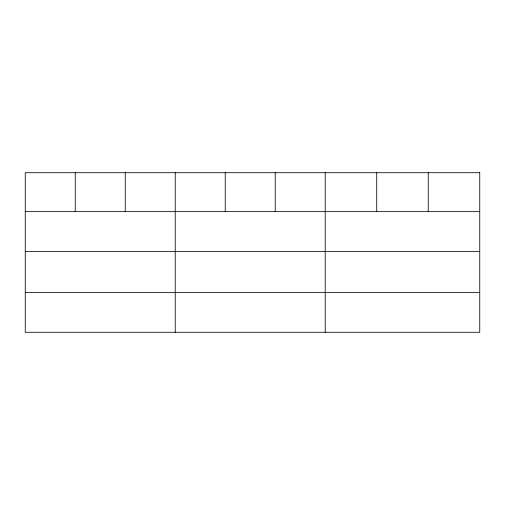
<?xml version="1.0" encoding="UTF-8"?>
<svg xmlns="http://www.w3.org/2000/svg" width="505" height="505" viewBox="0 0 505 505"><rect width="100%" height="100%" fill="white"/><g stroke="black" fill="none" stroke-linecap="round" stroke-linejoin="round"><path stroke-width="0.76" d="M25.25 211.645L479.75 211.645M25.25 251.458L479.75 251.458M25.25 292.477L479.75 292.477M428.24 172.716L428.24 211.645M376.73 172.716L376.73 211.645M325.22 172.716L325.22 332.284M275.225 172.716L275.225 211.645M225.23 172.716L225.23 211.645M175.235 172.716L175.235 332.284M125.24 172.716L125.24 211.645M75.245 172.716L75.245 211.645M479.75 172.716L25.25 172.716L25.25 332.284L479.75 332.284L479.75 172.716"/></g></svg>
